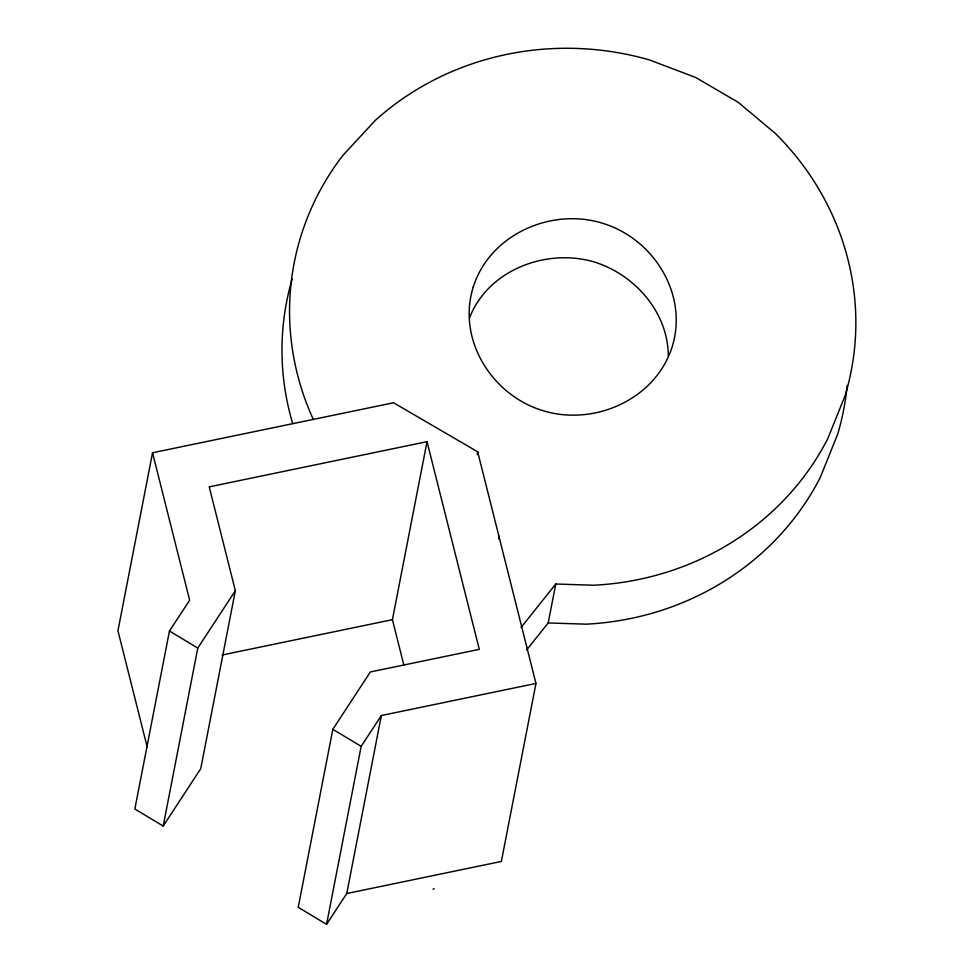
<?xml version="1.0" encoding="UTF-8"?>
<svg xmlns="http://www.w3.org/2000/svg" width="973" height="973" viewBox="0 0 973 973"><rect width="100%" height="100%" fill="white"/><g stroke="black" fill="none" stroke-linecap="round" stroke-linejoin="round"><path stroke-width="1.46" d="M477.244 454.707L477.67 451.8L393.53 402.761L152.542 452.761L117.94 630.747L147.239 747.215M152.542 452.761L189.638 600.183L169.448 631.015L134.846 809.001L163.196 826.053L200.742 768.694L235.344 590.696L209.219 486.865L427.025 441.669L479.288 649.344L370.372 671.942L332.827 729.312L298.224 907.298L326.563 924.35L346.753 893.518L381.343 715.532L535.965 683.447L477.67 451.8M163.196 826.053L197.787 648.067L235.344 590.696M326.563 924.35L361.165 746.352L381.343 715.532M403.917 665.325L392.423 619.667L427.025 441.669M535.965 683.447L501.363 861.446L346.753 893.518M526.588 650.013L548.2 622.939L555.778 584.007L593.737 585.235A283.702 268.086 11 0 0 827.755 438.726L845.233 395.293A283.702 268.086 11 0 0 775.481 133.556L738.081 102.238L695.659 77.463L649.502 59.949A283.702 268.086 11 0 0 375.079 120.591L342.861 155.425A283.702 268.086 11 0 0 313.306 419.424M469.594 317.721C488.154 269.667 546.887 247.787 594.612 262.078C635.114 274.836 668.159 312.54 668.305 356.033M520.993 627.561L555.778 584.007M433.009 889.237L434.067 888.568M222.026 655.024L392.423 619.667M548.2 622.939L586.16 624.167A283.702 268.086 11 0 0 820.178 477.658L837.656 434.226A283.702 268.086 11 0 0 847.155 385.417M169.448 631.015L197.787 648.067M332.827 729.312L361.165 746.352M498.869 536.026L498.881 539.006M292.703 423.62A283.702 268.086 11 0 1 292.168 278.971M473.267 286.986C456.787 339.528 491.876 395.427 543.202 410.74C594.43 426.466 655.607 399.246 672.124 346.899C688.604 294.357 653.515 238.446 602.178 223.145C550.961 207.419 489.784 234.627 473.267 286.986"/></g></svg>
